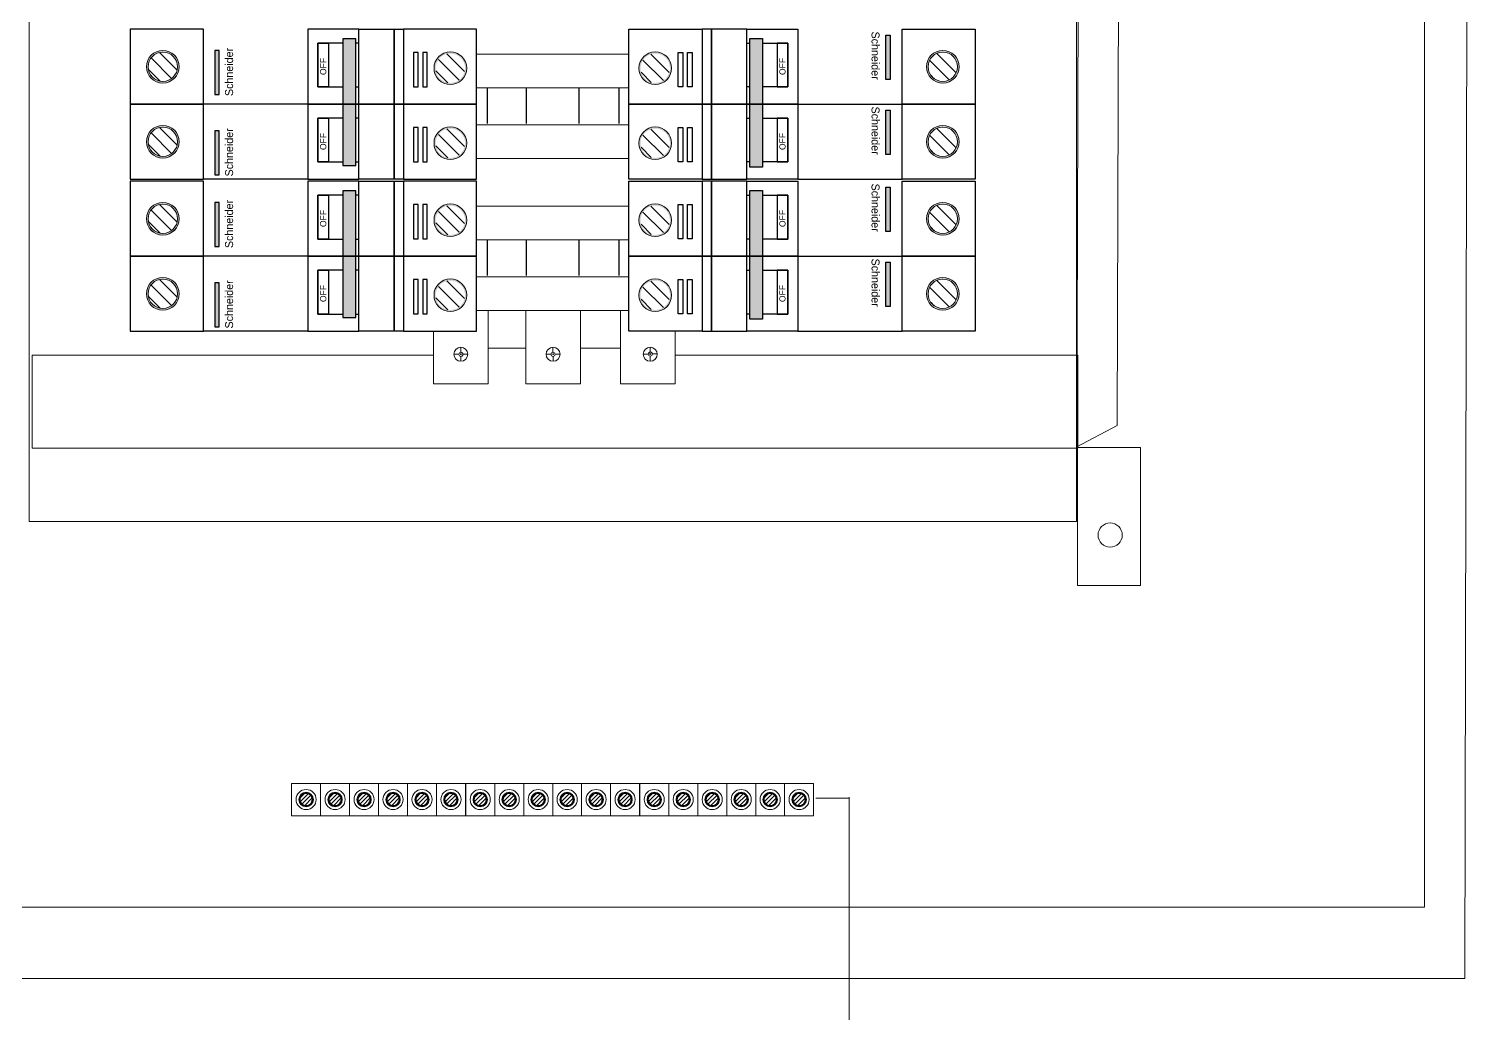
# Model space of a CAD drawing. Header units: inches. Extents: x 18739 to 22272, y 3658 to 7913.
# Drawn here: x 21762.6 to 21796.6, y 5082.21 to 5105.42 of the extents above; entities that cross this region are included whole.
import ezdxf

# ---------------------------------------------------------------- set-up
doc = ezdxf.new("R2010")
doc.units = ezdxf.units.IN
doc.header["$MEASUREMENT"] = 0
doc.layers.add('20-80AT', color=85, linetype='Continuous')
doc.layers.add('ENCLOSRURE', color=7, linetype='Continuous', lineweight=20)
doc.layers.add('LUGS', color=251, linetype='Continuous', lineweight=5)
doc.styles.get("Standard").update_dxf_attribs({"font": 'arial.ttf'})

msp = doc.modelspace()

# ---------------------------------------------------------------- hatches: boundary and pattern name
h = msp.add_hatch(color=3)
h.dxf.hatch_style = 1
h.paths.add_polyline_path([(21770.30589, 5105.18158), (21770.0043, 5105.18158), (21770.0043, 5102.19185), (21770.30589, 5102.19185)])
h = msp.add_hatch(color=3)
h.dxf.hatch_style = 1
h.paths.add_polyline_path([(21779.59569, 5105.19098), (21779.89728, 5105.19098), (21779.89728, 5102.15491), (21779.59569, 5102.15491)])
h = msp.add_hatch(color=3)
h.dxf.hatch_style = 1
h.paths.add_polyline_path([(21782.90729, 5105.26493), (21782.80587, 5105.26493), (21782.80587, 5104.22584), (21782.90729, 5104.22584)])
h = msp.add_hatch(color=3)
h.dxf.hatch_style = 1
h.paths.add_polyline_path([(21766.98087, 5103.86922), (21767.08228, 5103.86922), (21767.08228, 5104.90832), (21766.98087, 5104.90832)])
h = msp.add_hatch(color=3)
h.dxf.hatch_style = 1
h.paths.add_polyline_path([(21782.9073, 5103.49652), (21782.80588, 5103.49652), (21782.80588, 5102.45743), (21782.9073, 5102.45743)])
h = msp.add_hatch(color=3)
h.dxf.hatch_style = 1
h.paths.add_polyline_path([(21766.98087, 5101.97446), (21767.08228, 5101.97446), (21767.08228, 5103.01355), (21766.98087, 5103.01355)])
h = msp.add_hatch(color=3)
h.dxf.hatch_style = 1
h.paths.add_polyline_path([(21770.30589, 5101.59742), (21770.0043, 5101.59742), (21770.0043, 5098.60769), (21770.30589, 5098.60769)])
h = msp.add_hatch(color=3)
h.dxf.hatch_style = 1
h.paths.add_polyline_path([(21779.59569, 5101.60682), (21779.89728, 5101.60682), (21779.89728, 5098.57075), (21779.59569, 5098.57075)])
h = msp.add_hatch(color=3)
h.dxf.hatch_style = 1
h.paths.add_polyline_path([(21782.90729, 5101.68077), (21782.80587, 5101.68077), (21782.80587, 5100.64168), (21782.90729, 5100.64168)])
h = msp.add_hatch(color=3)
h.dxf.hatch_style = 1
h.paths.add_polyline_path([(21766.98087, 5100.28506), (21767.08228, 5100.28506), (21767.08228, 5101.32415), (21766.98087, 5101.32415)])
h = msp.add_hatch(color=3)
h.dxf.hatch_style = 1
h.paths.add_polyline_path([(21782.9073, 5099.91236), (21782.80588, 5099.91236), (21782.80588, 5098.87327), (21782.9073, 5098.87327)])
h = msp.add_hatch(color=3)
h.dxf.hatch_style = 1
h.paths.add_polyline_path([(21766.98087, 5098.3903), (21767.08228, 5098.3903), (21767.08228, 5099.42939), (21766.98087, 5099.42939)])
at = {"layer": 'ENCLOSRURE'}
h = msp.add_hatch(color=253, dxfattribs=at)
h.dxf.hatch_style = 1
h.paths.add_polyline_path([(21766.14154, 5104.52272, 1), (21765.37077, 5104.52272, 1)])
h.paths.add_polyline_path([(21766.1027, 5104.52272, 1), (21765.40961, 5104.52272, 1)], flags=16)
h = msp.add_hatch(dxfattribs=at)
h.set_pattern_fill('ANSI31', color=253, scale=1.86272, angle=90)
h.set_pattern_definition([(135, (16643.0708, -7840.09538), (-0.1646427027, -0.1646427027), [])])
h.paths.add_polyline_path([(21766.1027, 5104.52272, 1), (21765.40961, 5104.52272, 1)])
h = msp.add_hatch(color=253, dxfattribs=at)
h.dxf.hatch_style = 1
h.paths.add_polyline_path([(21772.53545, 5104.10238, 1), (21772.53545, 5104.87316, 1)])
h.paths.add_polyline_path([(21772.53545, 5104.83432, -1), (21772.53545, 5104.14123, -1)], flags=16)
h = msp.add_hatch(dxfattribs=at)
h.set_pattern_fill('ANSI31', color=253, scale=1.86272, angle=90)
h.set_pattern_definition([(135, (16649.85008, -7840.13033), (-0.1646427027, -0.1646427027), [])])
h.paths.add_polyline_path([(21772.53545, 5104.83432, 1), (21772.53545, 5104.14123, 1)])
h = msp.add_hatch(color=253, dxfattribs=at)
h.dxf.hatch_style = 1
h.paths.add_polyline_path([(21777.36611, 5104.10239, -1), (21777.36611, 5104.87317, -1)])
h.paths.add_polyline_path([(21777.36611, 5104.83433, 1), (21777.36611, 5104.14124, 1)], flags=16)
h = msp.add_hatch(dxfattribs=at)
h.set_pattern_fill('ANSI31', color=253, scale=1.86272, angle=90)
h.set_pattern_definition([(135, (16649.7147, -7840.13033), (-0.1646427027, -0.1646427027), [])])
h.paths.add_polyline_path([(21777.36611, 5104.83433, -1), (21777.36611, 5104.14124, -1)])
h = msp.add_hatch(color=253, dxfattribs=at)
h.dxf.hatch_style = 1
h.paths.add_polyline_path([(21784.5308, 5104.52273, 1), (21783.76002, 5104.52273, 1)])
h.paths.add_polyline_path([(21784.49195, 5104.52273, 1), (21783.79886, 5104.52273, 1)], flags=16)
h = msp.add_hatch(dxfattribs=at)
h.set_pattern_fill('ANSI31', color=253, scale=1.86272, angle=90)
h.set_pattern_definition([(135, (16642.9354, -7840.09538), (-0.1646427027, -0.1646427027), [])])
h.paths.add_polyline_path([(21784.49195, 5104.52273, 1), (21783.79886, 5104.52273, 1)])
h = msp.add_hatch(color=253, dxfattribs=at)
h.dxf.hatch_style = 1
h.paths.add_polyline_path([(21766.14154, 5102.75432, 1), (21765.37076, 5102.75432, 1)])
h.paths.add_polyline_path([(21766.10269, 5102.75432, 1), (21765.4096, 5102.75432, 1)], flags=16)
h = msp.add_hatch(dxfattribs=at)
h.set_pattern_fill('ANSI31', color=253, scale=1.86272, angle=90)
h.set_pattern_definition([(135, (16643.07078, -7841.8638), (-0.1646427027, -0.1646427027), [])])
h.paths.add_polyline_path([(21766.10269, 5102.75432, 1), (21765.4096, 5102.75432, 1)])
h = msp.add_hatch(color=253, dxfattribs=at)
h.dxf.hatch_style = 1
h.paths.add_polyline_path([(21772.53544, 5102.33398, 1), (21772.53544, 5103.10476, 1)])
h.paths.add_polyline_path([(21772.53544, 5103.06591, -1), (21772.53544, 5102.37282, -1)], flags=16)
h = msp.add_hatch(dxfattribs=at)
h.set_pattern_fill('ANSI31', color=253, scale=1.86272, angle=90)
h.set_pattern_definition([(135, (16649.85008, -7841.89874), (-0.1646427027, -0.1646427027), [])])
h.paths.add_polyline_path([(21772.53544, 5103.06591, 1), (21772.53544, 5102.37282, 1)])
h = msp.add_hatch(color=253, dxfattribs=at)
h.dxf.hatch_style = 1
h.paths.add_polyline_path([(21777.36613, 5102.33398, -1), (21777.36613, 5103.10476, -1)])
h.paths.add_polyline_path([(21777.36613, 5103.06591, 1), (21777.36613, 5102.37282, 1)], flags=16)
h = msp.add_hatch(dxfattribs=at)
h.set_pattern_fill('ANSI31', color=253, scale=1.86272, angle=90)
h.set_pattern_definition([(135, (16649.7147, -7841.89874), (-0.1646427027, -0.1646427027), [])])
h.paths.add_polyline_path([(21777.36613, 5103.06591, -1), (21777.36613, 5102.37282, -1)])
h = msp.add_hatch(color=253, dxfattribs=at)
h.dxf.hatch_style = 1
h.paths.add_polyline_path([(21784.53081, 5102.75432, 1), (21783.76003, 5102.75432, 1)])
h.paths.add_polyline_path([(21784.49196, 5102.75432, 1), (21783.79887, 5102.75432, 1)], flags=16)
h = msp.add_hatch(dxfattribs=at)
h.set_pattern_fill('ANSI31', color=253, scale=1.86272, angle=90)
h.set_pattern_definition([(135, (16642.93541, -7841.8638), (-0.1646427027, -0.1646427027), [])])
h.paths.add_polyline_path([(21784.49196, 5102.75432, 1), (21783.79887, 5102.75432, 1)])
h = msp.add_hatch(color=253, dxfattribs=at)
h.dxf.hatch_style = 1
h.paths.add_polyline_path([(21766.14154, 5100.93856, 1), (21765.37077, 5100.93856, 1)])
h.paths.add_polyline_path([(21766.1027, 5100.93856, 1), (21765.40961, 5100.93856, 1)], flags=16)
h = msp.add_hatch(dxfattribs=at)
h.set_pattern_fill('ANSI31', color=253, scale=1.86272, angle=90)
h.set_pattern_definition([(135, (16643.0708, -7843.67955), (-0.1646427027, -0.1646427027), [])])
h.paths.add_polyline_path([(21766.1027, 5100.93856, 1), (21765.40961, 5100.93856, 1)])
h = msp.add_hatch(color=253, dxfattribs=at)
h.dxf.hatch_style = 1
h.paths.add_polyline_path([(21772.53545, 5100.51822, 1), (21772.53545, 5101.289, 1)])
h.paths.add_polyline_path([(21772.53545, 5101.25016, -1), (21772.53545, 5100.55707, -1)], flags=16)
h = msp.add_hatch(dxfattribs=at)
h.set_pattern_fill('ANSI31', color=253, scale=1.86272, angle=90)
h.set_pattern_definition([(135, (16649.85008, -7843.7145), (-0.1646427027, -0.1646427027), [])])
h.paths.add_polyline_path([(21772.53545, 5101.25016, 1), (21772.53545, 5100.55707, 1)])
h = msp.add_hatch(color=253, dxfattribs=at)
h.dxf.hatch_style = 1
h.paths.add_polyline_path([(21777.36611, 5100.51823, -1), (21777.36611, 5101.28901, -1)])
h.paths.add_polyline_path([(21777.36611, 5101.25016, 1), (21777.36611, 5100.55707, 1)], flags=16)
h = msp.add_hatch(dxfattribs=at)
h.set_pattern_fill('ANSI31', color=253, scale=1.86272, angle=90)
h.set_pattern_definition([(135, (16649.7147, -7843.7145), (-0.1646427027, -0.1646427027), [])])
h.paths.add_polyline_path([(21777.36611, 5101.25016, -1), (21777.36611, 5100.55707, -1)])
h = msp.add_hatch(color=253, dxfattribs=at)
h.dxf.hatch_style = 1
h.paths.add_polyline_path([(21784.5308, 5100.93857, 1), (21783.76002, 5100.93857, 1)])
h.paths.add_polyline_path([(21784.49195, 5100.93857, 1), (21783.79886, 5100.93857, 1)], flags=16)
h = msp.add_hatch(dxfattribs=at)
h.set_pattern_fill('ANSI31', color=253, scale=1.86272, angle=90)
h.set_pattern_definition([(135, (16642.9354, -7843.67954), (-0.1646427027, -0.1646427027), [])])
h.paths.add_polyline_path([(21784.49195, 5100.93857, 1), (21783.79886, 5100.93857, 1)])
h = msp.add_hatch(color=253, dxfattribs=at)
h.dxf.hatch_style = 1
h.paths.add_polyline_path([(21766.14154, 5099.17016, 1), (21765.37076, 5099.17016, 1)])
h.paths.add_polyline_path([(21766.10269, 5099.17016, 1), (21765.4096, 5099.17016, 1)], flags=16)
h = msp.add_hatch(dxfattribs=at)
h.set_pattern_fill('ANSI31', color=253, scale=1.86272, angle=90)
h.set_pattern_definition([(135, (16643.07078, -7845.44795), (-0.1646427027, -0.1646427027), [])])
h.paths.add_polyline_path([(21766.10269, 5099.17016, 1), (21765.4096, 5099.17016, 1)])
h = msp.add_hatch(color=253, dxfattribs=at)
h.dxf.hatch_style = 1
h.paths.add_polyline_path([(21772.53544, 5098.74982, 1), (21772.53544, 5099.5206, 1)])
h.paths.add_polyline_path([(21772.53544, 5099.48175, -1), (21772.53544, 5098.78866, -1)], flags=16)
h = msp.add_hatch(dxfattribs=at)
h.set_pattern_fill('ANSI31', color=253, scale=1.86272, angle=90)
h.set_pattern_definition([(135, (16649.85008, -7845.4829), (-0.1646427027, -0.1646427027), [])])
h.paths.add_polyline_path([(21772.53544, 5099.48175, 1), (21772.53544, 5098.78866, 1)])
h = msp.add_hatch(color=253, dxfattribs=at)
h.dxf.hatch_style = 1
h.paths.add_polyline_path([(21777.36613, 5098.74982, -1), (21777.36613, 5099.5206, -1)])
h.paths.add_polyline_path([(21777.36613, 5099.48175, 1), (21777.36613, 5098.78866, 1)], flags=16)
h = msp.add_hatch(dxfattribs=at)
h.set_pattern_fill('ANSI31', color=253, scale=1.86272, angle=90)
h.set_pattern_definition([(135, (16649.7147, -7845.4829), (-0.1646427027, -0.1646427027), [])])
h.paths.add_polyline_path([(21777.36613, 5099.48175, -1), (21777.36613, 5098.78866, -1)])
h = msp.add_hatch(color=253, dxfattribs=at)
h.dxf.hatch_style = 1
h.paths.add_polyline_path([(21784.53081, 5099.17016, 1), (21783.76003, 5099.17016, 1)])
h.paths.add_polyline_path([(21784.49196, 5099.17016, 1), (21783.79887, 5099.17016, 1)], flags=16)
h = msp.add_hatch(dxfattribs=at)
h.set_pattern_fill('ANSI31', color=253, scale=1.86272, angle=90)
h.set_pattern_definition([(135, (16642.93541, -7845.44795), (-0.1646427027, -0.1646427027), [])])
h.paths.add_polyline_path([(21784.49196, 5099.17016, 1), (21783.79887, 5099.17016, 1)])
h = msp.add_hatch(color=4, dxfattribs=at)
h.dxf.hatch_style = 1
h.paths.add_polyline_path([(21768.96442, 5087.24747, 1), (21769.30529, 5087.24747, 1)])
h.paths.add_polyline_path([(21768.99345, 5087.24747, 1), (21769.27626, 5087.24747, 1)], flags=16)
h = msp.add_hatch(dxfattribs=at)
h.set_pattern_fill('ANSI31', color=4, scale=0.54387, angle=-180)
h.set_pattern_definition([(225, (22516.85969, 4494.62444), (0.0480717483, -0.0480717483), [])])
h.paths.add_polyline_path([(21768.99345, 5087.24747, 1), (21769.27626, 5087.24747, 1)])
h = msp.add_hatch(color=4, dxfattribs=at)
h.dxf.hatch_style = 1
h.paths.add_polyline_path([(21769.6475, 5087.24747, 1), (21769.98837, 5087.24747, 1)])
h.paths.add_polyline_path([(21769.67653, 5087.24747, 1), (21769.95934, 5087.24747, 1)], flags=16)
h = msp.add_hatch(dxfattribs=at)
h.set_pattern_fill('ANSI31', color=4, scale=0.54387, angle=-180)
h.set_pattern_definition([(225, (22517.54277, 4494.62444), (0.0480717483, -0.0480717483), [])])
h.paths.add_polyline_path([(21769.67653, 5087.24747, 1), (21769.95934, 5087.24747, 1)])
h = msp.add_hatch(color=4, dxfattribs=at)
h.dxf.hatch_style = 1
h.paths.add_polyline_path([(21770.33058, 5087.24747, 1), (21770.67144, 5087.24747, 1)])
h.paths.add_polyline_path([(21770.3596, 5087.24747, 1), (21770.64241, 5087.24747, 1)], flags=16)
h = msp.add_hatch(dxfattribs=at)
h.set_pattern_fill('ANSI31', color=4, scale=0.54387, angle=-180)
h.set_pattern_definition([(225, (22518.225846, 4494.62444), (0.0480717483, -0.0480717483), [])])
h.paths.add_polyline_path([(21770.3596, 5087.24747, 1), (21770.64241, 5087.24747, 1)])
h = msp.add_hatch(color=4, dxfattribs=at)
h.dxf.hatch_style = 1
h.paths.add_polyline_path([(21771.01365, 5087.24747, 1), (21771.35452, 5087.24747, 1)])
h.paths.add_polyline_path([(21771.04268, 5087.24747, 1), (21771.32549, 5087.24747, 1)], flags=16)
h = msp.add_hatch(dxfattribs=at)
h.set_pattern_fill('ANSI31', color=4, scale=0.54387, angle=-180)
h.set_pattern_definition([(225, (22518.908924, 4494.62444), (0.0480717483, -0.0480717483), [])])
h.paths.add_polyline_path([(21771.04268, 5087.24747, 1), (21771.32549, 5087.24747, 1)])
h = msp.add_hatch(color=4, dxfattribs=at)
h.dxf.hatch_style = 1
h.paths.add_polyline_path([(21771.69673, 5087.24747, 1), (21772.0376, 5087.24747, 1)])
h.paths.add_polyline_path([(21771.72576, 5087.24747, 1), (21772.00857, 5087.24747, 1)], flags=16)
h = msp.add_hatch(dxfattribs=at)
h.set_pattern_fill('ANSI31', color=4, scale=0.54387, angle=-180)
h.set_pattern_definition([(225, (22519.592, 4494.62444), (0.0480717483, -0.0480717483), [])])
h.paths.add_polyline_path([(21771.72576, 5087.24747, 1), (21772.00857, 5087.24747, 1)])
h = msp.add_hatch(color=4, dxfattribs=at)
h.dxf.hatch_style = 1
h.paths.add_polyline_path([(21772.37981, 5087.24747, 1), (21772.72068, 5087.24747, 1)])
h.paths.add_polyline_path([(21772.40884, 5087.24747, 1), (21772.69165, 5087.24747, 1)], flags=16)
h = msp.add_hatch(dxfattribs=at)
h.set_pattern_fill('ANSI31', color=4, scale=0.54387, angle=-180)
h.set_pattern_definition([(225, (22520.27508, 4494.62444), (0.0480717483, -0.0480717483), [])])
h.paths.add_polyline_path([(21772.40884, 5087.24747, 1), (21772.69165, 5087.24747, 1)])
h = msp.add_hatch(color=4, dxfattribs=at)
h.dxf.hatch_style = 1
h.paths.add_polyline_path([(21773.0697, 5087.24747, 1), (21773.41057, 5087.24747, 1)])
h.paths.add_polyline_path([(21773.09873, 5087.24747, 1), (21773.38154, 5087.24747, 1)], flags=16)
h = msp.add_hatch(dxfattribs=at)
h.set_pattern_fill('ANSI31', color=4, scale=0.54387, angle=-180)
h.set_pattern_definition([(225, (22520.96497, 4494.62444), (0.0480717483, -0.0480717483), [])])
h.paths.add_polyline_path([(21773.09873, 5087.24747, 1), (21773.38154, 5087.24747, 1)])
h = msp.add_hatch(color=4, dxfattribs=at)
h.dxf.hatch_style = 1
h.paths.add_polyline_path([(21773.75278, 5087.24747, 1), (21774.09364, 5087.24747, 1)])
h.paths.add_polyline_path([(21773.7818, 5087.24747, 1), (21774.06461, 5087.24747, 1)], flags=16)
h = msp.add_hatch(dxfattribs=at)
h.set_pattern_fill('ANSI31', color=4, scale=0.54387, angle=-180)
h.set_pattern_definition([(225, (22521.648046, 4494.62444), (0.0480717483, -0.0480717483), [])])
h.paths.add_polyline_path([(21773.7818, 5087.24747, 1), (21774.06461, 5087.24747, 1)])
h = msp.add_hatch(color=4, dxfattribs=at)
h.dxf.hatch_style = 1
h.paths.add_polyline_path([(21774.43585, 5087.24747, 1), (21774.77672, 5087.24747, 1)])
h.paths.add_polyline_path([(21774.46488, 5087.24747, 1), (21774.74769, 5087.24747, 1)], flags=16)
h = msp.add_hatch(dxfattribs=at)
h.set_pattern_fill('ANSI31', color=4, scale=0.54387, angle=-180)
h.set_pattern_definition([(225, (22522.331123, 4494.62444), (0.0480717483, -0.0480717483), [])])
h.paths.add_polyline_path([(21774.46488, 5087.24747, 1), (21774.74769, 5087.24747, 1)])
h = msp.add_hatch(color=4, dxfattribs=at)
h.dxf.hatch_style = 1
h.paths.add_polyline_path([(21775.11893, 5087.24747, 1), (21775.4598, 5087.24747, 1)])
h.paths.add_polyline_path([(21775.14796, 5087.24747, 1), (21775.43077, 5087.24747, 1)], flags=16)
h = msp.add_hatch(dxfattribs=at)
h.set_pattern_fill('ANSI31', color=4, scale=0.54387, angle=-180)
h.set_pattern_definition([(225, (22523.0142, 4494.62444), (0.0480717483, -0.0480717483), [])])
h.paths.add_polyline_path([(21775.14796, 5087.24747, 1), (21775.43077, 5087.24747, 1)])
h = msp.add_hatch(color=4, dxfattribs=at)
h.dxf.hatch_style = 1
h.paths.add_polyline_path([(21775.80201, 5087.24747, 1), (21776.14288, 5087.24747, 1)])
h.paths.add_polyline_path([(21775.83104, 5087.24747, 1), (21776.11385, 5087.24747, 1)], flags=16)
h = msp.add_hatch(dxfattribs=at)
h.set_pattern_fill('ANSI31', color=4, scale=0.54387, angle=-180)
h.set_pattern_definition([(225, (22523.69728, 4494.62444), (0.0480717483, -0.0480717483), [])])
h.paths.add_polyline_path([(21775.83104, 5087.24747, 1), (21776.11385, 5087.24747, 1)])
h = msp.add_hatch(color=4, dxfattribs=at)
h.dxf.hatch_style = 1
h.paths.add_polyline_path([(21776.48509, 5087.24747, 1), (21776.82595, 5087.24747, 1)])
h.paths.add_polyline_path([(21776.51411, 5087.24747, 1), (21776.79692, 5087.24747, 1)], flags=16)
h = msp.add_hatch(dxfattribs=at)
h.set_pattern_fill('ANSI31', color=4, scale=0.54387, angle=-180)
h.set_pattern_definition([(225, (22524.380356, 4494.62444), (0.0480717483, -0.0480717483), [])])
h.paths.add_polyline_path([(21776.51411, 5087.24747, 1), (21776.79692, 5087.24747, 1)])
h = msp.add_hatch(color=4, dxfattribs=at)
h.dxf.hatch_style = 1
h.paths.add_polyline_path([(21777.173, 5087.24747, 1), (21777.51387, 5087.24747, 1)])
h.paths.add_polyline_path([(21777.20203, 5087.24747, 1), (21777.48484, 5087.24747, 1)], flags=16)
h = msp.add_hatch(dxfattribs=at)
h.set_pattern_fill('ANSI31', color=4, scale=0.54387, angle=-180)
h.set_pattern_definition([(225, (22525.06827, 4494.62444), (0.0480717483, -0.0480717483), [])])
h.paths.add_polyline_path([(21777.20203, 5087.24747, 1), (21777.48484, 5087.24747, 1)])
h = msp.add_hatch(color=4, dxfattribs=at)
h.dxf.hatch_style = 1
h.paths.add_polyline_path([(21777.85608, 5087.24747, 1), (21778.19695, 5087.24747, 1)])
h.paths.add_polyline_path([(21777.88511, 5087.24747, 1), (21778.16792, 5087.24747, 1)], flags=16)
h = msp.add_hatch(dxfattribs=at)
h.set_pattern_fill('ANSI31', color=4, scale=0.54387, angle=-180)
h.set_pattern_definition([(225, (22525.75135, 4494.62444), (0.0480717483, -0.0480717483), [])])
h.paths.add_polyline_path([(21777.88511, 5087.24747, 1), (21778.16792, 5087.24747, 1)])
h = msp.add_hatch(color=4, dxfattribs=at)
h.dxf.hatch_style = 1
h.paths.add_polyline_path([(21778.53916, 5087.24747, 1), (21778.88002, 5087.24747, 1)])
h.paths.add_polyline_path([(21778.56819, 5087.24747, 1), (21778.851, 5087.24747, 1)], flags=16)
h = msp.add_hatch(dxfattribs=at)
h.set_pattern_fill('ANSI31', color=4, scale=0.54387, angle=-180)
h.set_pattern_definition([(225, (22526.43443, 4494.62444), (0.0480717483, -0.0480717483), [])])
h.paths.add_polyline_path([(21778.56819, 5087.24747, 1), (21778.851, 5087.24747, 1)])
h = msp.add_hatch(color=4, dxfattribs=at)
h.dxf.hatch_style = 1
h.paths.add_polyline_path([(21779.22224, 5087.24747, 1), (21779.5631, 5087.24747, 1)])
h.paths.add_polyline_path([(21779.25126, 5087.24747, 1), (21779.53407, 5087.24747, 1)], flags=16)
h = msp.add_hatch(dxfattribs=at)
h.set_pattern_fill('ANSI31', color=4, scale=0.54387, angle=-180)
h.set_pattern_definition([(225, (22527.117505, 4494.62444), (0.0480717483, -0.0480717483), [])])
h.paths.add_polyline_path([(21779.25126, 5087.24747, 1), (21779.53407, 5087.24747, 1)])
h = msp.add_hatch(color=4, dxfattribs=at)
h.dxf.hatch_style = 1
h.paths.add_polyline_path([(21779.90531, 5087.24747, 1), (21780.24618, 5087.24747, 1)])
h.paths.add_polyline_path([(21779.93434, 5087.24747, 1), (21780.21715, 5087.24747, 1)], flags=16)
h = msp.add_hatch(dxfattribs=at)
h.set_pattern_fill('ANSI31', color=4, scale=0.54387, angle=-180)
h.set_pattern_definition([(225, (22527.80058, 4494.62444), (0.0480717483, -0.0480717483), [])])
h.paths.add_polyline_path([(21779.93434, 5087.24747, 1), (21780.21715, 5087.24747, 1)])
h = msp.add_hatch(color=4, dxfattribs=at)
h.dxf.hatch_style = 1
h.paths.add_polyline_path([(21780.58839, 5087.24747, 1), (21780.92926, 5087.24747, 1)])
h.paths.add_polyline_path([(21780.61742, 5087.24747, 1), (21780.90023, 5087.24747, 1)], flags=16)
h = msp.add_hatch(dxfattribs=at)
h.set_pattern_fill('ANSI31', color=4, scale=0.54387, angle=-180)
h.set_pattern_definition([(225, (22528.48366, 4494.62444), (0.0480717483, -0.0480717483), [])])
h.paths.add_polyline_path([(21780.61742, 5087.24747, 1), (21780.90023, 5087.24747, 1)])

# ---------------------------------------------------------------- linework, layer by layer
at = {"color": 0}
for p, q in [((21773.40301, 5104.02044), (21773.40301, 5103.18675)), ((21774.32226, 5104.02044), (21774.32226, 5103.18675)), ((21775.56208, 5104.02044), (21775.56208, 5103.18675)), ((21776.50611, 5104.02044), (21776.50611, 5103.18675)), ((21769.17593, 5101.8703), (21766.71394, 5101.87025)), ((21780.72569, 5101.87025), (21783.18767, 5101.87025)), ((21773.40301, 5100.43627), (21773.40301, 5099.60259)), ((21774.32226, 5100.43627), (21774.32226, 5099.60259)), ((21775.56208, 5100.43627), (21775.56208, 5099.60259)), ((21776.50611, 5100.43627), (21776.50611, 5099.60259)), ((21769.17593, 5098.28614), (21766.71394, 5098.28608)), ((21780.72569, 5098.28609), (21783.18767, 5098.28609))]:
    msp.add_line(p, q, dxfattribs=at)
at = {"color": 3}
for points in [[(21770.30589, 5102.19185), (21770.30589, 5105.18158), (21770.0043, 5105.18158), (21770.0043, 5102.19185)], [(21779.59569, 5102.15491), (21779.59569, 5105.19098), (21779.89728, 5105.19098), (21779.89728, 5102.15491)], [(21782.90729, 5105.26493), (21782.90729, 5104.22584), (21782.80587, 5104.22584), (21782.80587, 5105.26493)], [(21766.98087, 5104.90832), (21766.98087, 5103.86922), (21767.08228, 5103.86922), (21767.08228, 5104.90832)], [(21782.9073, 5103.49652), (21782.9073, 5102.45743), (21782.80588, 5102.45743), (21782.80588, 5103.49652)], [(21766.98087, 5103.01355), (21766.98087, 5101.97446), (21767.08228, 5101.97446), (21767.08228, 5103.01355)], [(21770.30589, 5098.60769), (21770.30589, 5101.59742), (21770.0043, 5101.59742), (21770.0043, 5098.60769)], [(21779.59569, 5098.57075), (21779.59569, 5101.60682), (21779.89728, 5101.60682), (21779.89728, 5098.57075)], [(21782.90729, 5101.68077), (21782.90729, 5100.64168), (21782.80587, 5100.64168), (21782.80587, 5101.68077)], [(21766.98087, 5101.32415), (21766.98087, 5100.28506), (21767.08228, 5100.28506), (21767.08228, 5101.32415)], [(21782.9073, 5099.91236), (21782.9073, 5098.87327), (21782.80588, 5098.87327), (21782.80588, 5099.91236)], [(21766.98087, 5099.42939), (21766.98087, 5098.3903), (21767.08228, 5098.3903), (21767.08228, 5099.42939)]]:
    msp.add_lwpolyline(points, close=True, dxfattribs=at)
at = {"layer": '20-80AT', "color": 0}
for p, q in [((21769.1759, 5103.63871), (21766.71391, 5103.63865)), ((21780.72567, 5103.63871), (21783.18766, 5103.63865)), ((21769.1759, 5101.87034), (21766.71391, 5101.87028)), ((21780.72567, 5101.87034), (21783.18766, 5101.87028)), ((21769.1759, 5100.05455), (21766.71391, 5100.05449)), ((21780.72567, 5100.05455), (21783.18766, 5100.05449)), ((21769.1759, 5098.28618), (21766.71391, 5098.28612)), ((21780.72567, 5098.28618), (21783.18766, 5098.28612))]:
    msp.add_line(p, q, dxfattribs=at)
for points in [[(21764.98892, 5105.40706), (21764.98892, 5103.63865), (21766.71391, 5103.63865), (21766.71392, 5105.40706)], [(21770.37962, 5103.63871), (21770.37963, 5105.40711), (21769.17591, 5105.40711), (21769.1759, 5103.63871)], [(21770.37972, 5105.40713), (21771.21187, 5105.40713), (21771.21187, 5103.63872), (21770.37972, 5103.63872)], [(21771.21187, 5105.40713), (21771.42966, 5105.40713), (21771.42966, 5103.63873), (21771.21187, 5103.63873)], [(21771.42967, 5105.40714), (21771.42966, 5103.63873), (21773.15465, 5103.63873), (21773.15466, 5105.40714)], [(21778.4719, 5105.40714), (21778.4719, 5103.63874), (21776.74691, 5103.63874), (21776.7469, 5105.40714)], [(21778.68969, 5105.40713), (21778.4719, 5105.40713), (21778.4719, 5103.63874), (21778.68969, 5103.63874)], [(21779.52185, 5105.40713), (21778.68969, 5105.40713), (21778.68969, 5103.63872), (21779.52185, 5103.63872)], [(21779.52194, 5103.63871), (21779.52193, 5105.40712), (21780.72566, 5105.40712), (21780.72566, 5103.63871)], [(21784.91264, 5105.40706), (21784.91264, 5103.63866), (21783.18765, 5103.63866), (21783.18764, 5105.40706)], [(21769.41169, 5104.04565), (21769.41169, 5105.08018), (21769.65987, 5105.08018), (21769.65987, 5104.04565)], [(21771.77394, 5104.05158), (21771.77394, 5104.85613), (21771.66646, 5104.85613), (21771.66646, 5104.05158)], [(21771.99135, 5104.05158), (21771.99135, 5104.85613), (21771.88386, 5104.85613), (21771.88386, 5104.05158)], [(21777.91021, 5104.05159), (21777.91021, 5104.85614), (21778.0177, 5104.85614), (21778.0177, 5104.05159)], [(21778.12762, 5104.05159), (21778.12762, 5104.85614), (21778.23511, 5104.85614), (21778.23511, 5104.05159)], [(21780.48987, 5104.04566), (21780.48987, 5105.08018), (21780.24169, 5105.08018), (21780.24169, 5104.04566)], [(21764.98892, 5103.63865), (21764.98891, 5101.87025), (21766.71391, 5101.87025), (21766.71391, 5103.63865)], [(21770.37962, 5101.8703), (21770.37962, 5103.63871), (21769.1759, 5103.63871), (21769.17589, 5101.8703)], [(21770.37971, 5103.63872), (21771.21187, 5103.63872), (21771.21187, 5101.87031), (21770.37971, 5101.87031)], [(21771.21187, 5103.63872), (21771.42965, 5103.63872), (21771.42965, 5101.87033), (21771.21187, 5101.87033)], [(21771.42966, 5103.63873), (21771.42965, 5101.87033), (21773.15465, 5101.87033), (21773.15465, 5103.63873)], [(21778.47191, 5103.63873), (21778.47191, 5101.87033), (21776.74692, 5101.87033), (21776.74691, 5103.63873)], [(21778.6897, 5103.63872), (21778.47191, 5103.63872), (21778.47191, 5101.87033), (21778.6897, 5101.87033)], [(21779.52186, 5103.63872), (21778.6897, 5103.63872), (21778.6897, 5101.87031), (21779.52186, 5101.87031)], [(21779.52195, 5101.8703), (21779.52195, 5103.63871), (21780.72567, 5103.63871), (21780.72567, 5101.8703)], [(21784.91265, 5103.63865), (21784.91266, 5101.87025), (21783.18766, 5101.87025), (21783.18766, 5103.63865)], [(21769.41168, 5102.27725), (21769.41168, 5103.31177), (21769.65986, 5103.31177), (21769.65986, 5102.27725)], [(21771.77394, 5102.28317), (21771.77394, 5103.08773), (21771.66645, 5103.08773), (21771.66645, 5102.28317)], [(21771.99134, 5102.28317), (21771.99134, 5103.08773), (21771.88386, 5103.08773), (21771.88386, 5102.28317)], [(21777.91023, 5102.28317), (21777.91023, 5103.08773), (21778.01771, 5103.08773), (21778.01771, 5102.28317)], [(21778.12763, 5102.28317), (21778.12763, 5103.08773), (21778.23512, 5103.08773), (21778.23512, 5102.28317)], [(21780.48988, 5102.27725), (21780.48988, 5103.31177), (21780.24171, 5103.31177), (21780.24171, 5102.27725)], [(21764.98892, 5101.82289), (21764.98892, 5100.05449), (21766.71391, 5100.05449), (21766.71392, 5101.82289)], [(21770.37962, 5100.05455), (21770.37963, 5101.82295), (21769.17591, 5101.82295), (21769.1759, 5100.05455)], [(21770.37972, 5101.82296), (21771.21187, 5101.82296), (21771.21187, 5100.05455), (21770.37972, 5100.05455)], [(21771.21187, 5101.82296), (21771.42966, 5101.82296), (21771.42966, 5100.05457), (21771.21187, 5100.05457)], [(21771.42967, 5101.82297), (21771.42966, 5100.05457), (21773.15465, 5100.05457), (21773.15466, 5101.82297)], [(21778.4719, 5101.82298), (21778.4719, 5100.05458), (21776.74691, 5100.05458), (21776.7469, 5101.82298)], [(21778.68969, 5101.82297), (21778.4719, 5101.82297), (21778.4719, 5100.05458), (21778.68969, 5100.05458)], [(21779.52185, 5101.82297), (21778.68969, 5101.82297), (21778.68969, 5100.05456), (21779.52185, 5100.05456)], [(21779.52194, 5100.05455), (21779.52193, 5101.82296), (21780.72566, 5101.82296), (21780.72566, 5100.05455)], [(21784.91264, 5101.8229), (21784.91264, 5100.0545), (21783.18765, 5100.0545), (21783.18764, 5101.8229)], [(21769.41169, 5100.46149), (21769.41169, 5101.49602), (21769.65987, 5101.49602), (21769.65987, 5100.46149)], [(21780.48987, 5100.4615), (21780.48987, 5101.49602), (21780.24169, 5101.49602), (21780.24169, 5100.4615)], [(21771.77394, 5100.46742), (21771.77394, 5101.27197), (21771.66646, 5101.27197), (21771.66646, 5100.46742)], [(21771.99135, 5100.46742), (21771.99135, 5101.27197), (21771.88386, 5101.27197), (21771.88386, 5100.46742)], [(21777.91021, 5100.46742), (21777.91021, 5101.27198), (21778.0177, 5101.27198), (21778.0177, 5100.46742)], [(21778.12762, 5100.46742), (21778.12762, 5101.27198), (21778.23511, 5101.27198), (21778.23511, 5100.46742)], [(21764.98892, 5100.05449), (21764.98891, 5098.28608), (21766.71391, 5098.28608), (21766.71391, 5100.05449)], [(21770.37962, 5098.28614), (21770.37962, 5100.05455), (21769.1759, 5100.05455), (21769.17589, 5098.28614)], [(21770.37971, 5100.05456), (21771.21187, 5100.05456), (21771.21187, 5098.28615), (21770.37971, 5098.28615)], [(21771.21187, 5100.05456), (21771.42965, 5100.05456), (21771.42965, 5098.28616), (21771.21187, 5098.28616)], [(21771.42966, 5100.05457), (21771.42965, 5098.28616), (21773.15465, 5098.28616), (21773.15465, 5100.05457)], [(21778.47191, 5100.05457), (21778.47191, 5098.28616), (21776.74692, 5098.28616), (21776.74691, 5100.05457)], [(21778.6897, 5100.05456), (21778.47191, 5100.05456), (21778.47191, 5098.28616), (21778.6897, 5098.28616)], [(21779.52186, 5100.05456), (21778.6897, 5100.05456), (21778.6897, 5098.28615), (21779.52186, 5098.28615)], [(21779.52195, 5098.28614), (21779.52195, 5100.05455), (21780.72567, 5100.05455), (21780.72567, 5098.28614)], [(21784.91265, 5100.05449), (21784.91266, 5098.28608), (21783.18766, 5098.28608), (21783.18766, 5100.05449)], [(21769.41168, 5098.69309), (21769.41168, 5099.72761), (21769.65986, 5099.72761), (21769.65986, 5098.69309)], [(21780.48988, 5098.69309), (21780.48988, 5099.72761), (21780.24171, 5099.72761), (21780.24171, 5098.69309)], [(21771.77394, 5098.69901), (21771.77394, 5099.50357), (21771.66645, 5099.50357), (21771.66645, 5098.69901)], [(21771.99134, 5098.69901), (21771.99134, 5099.50357), (21771.88386, 5099.50357), (21771.88386, 5098.69901)], [(21777.91023, 5098.69901), (21777.91023, 5099.50357), (21778.01771, 5099.50357), (21778.01771, 5098.69901)], [(21778.12763, 5098.69901), (21778.12763, 5099.50357), (21778.23512, 5099.50357), (21778.23512, 5098.69901)]]:
    msp.add_lwpolyline(points, close=True, dxfattribs=at)
for points in [[(21769.1759, 5105.40706), (21769.1759, 5103.63869), (21766.71392, 5103.63869), (21766.71392, 5105.40706)], [(21780.72566, 5105.40706), (21780.72566, 5103.63869), (21783.18764, 5103.63869), (21783.18764, 5105.40706)], [(21770.00429, 5105.08018), (21769.41169, 5105.08018), (21769.41169, 5104.04565), (21770.00429, 5104.04565)], [(21770.30588, 5104.04565), (21770.37962, 5104.04565), (21770.37962, 5105.08018), (21770.30588, 5105.08018)], [(21779.59569, 5104.04566), (21779.52194, 5104.04566), (21779.52194, 5105.08018), (21779.59568, 5105.08018)], [(21779.89727, 5105.08018), (21780.48987, 5105.08018), (21780.48987, 5104.04566), (21779.89727, 5104.04566)], [(21769.17589, 5103.63865), (21769.17589, 5101.87028), (21766.71391, 5101.87028), (21766.71391, 5103.63865)], [(21780.72567, 5103.6387), (21779.52186, 5103.63872)], [(21779.52186, 5103.6387), (21779.59569, 5103.6387)], [(21779.89728, 5103.6387), (21780.72567, 5103.63869)], [(21780.72567, 5103.63865), (21780.72567, 5101.87028), (21783.18766, 5101.87028), (21783.18766, 5103.63865)], [(21770.00428, 5103.31177), (21769.41168, 5103.31177), (21769.41168, 5102.27725), (21770.00428, 5102.27725)], [(21770.30587, 5102.27725), (21770.37961, 5102.27725), (21770.37961, 5103.31177), (21770.30587, 5103.31177)], [(21779.5957, 5102.27725), (21779.52195, 5102.27725), (21779.52195, 5103.31177), (21779.5957, 5103.31177)], [(21779.89729, 5103.31177), (21780.48988, 5103.31177), (21780.48988, 5102.27725), (21779.89729, 5102.27725)], [(21769.1759, 5101.82289), (21769.1759, 5100.05452), (21766.71392, 5100.05452), (21766.71392, 5101.82289)], [(21780.72566, 5101.8229), (21780.72566, 5100.05453), (21783.18764, 5100.05453), (21783.18764, 5101.8229)], [(21770.00429, 5101.49602), (21769.41169, 5101.49602), (21769.41169, 5100.46149), (21770.00429, 5100.46149)], [(21770.30588, 5100.46149), (21770.37962, 5100.46149), (21770.37962, 5101.49602), (21770.30588, 5101.49602)], [(21779.59569, 5100.4615), (21779.52194, 5100.4615), (21779.52194, 5101.49602), (21779.59568, 5101.49602)], [(21779.89727, 5101.49602), (21780.48987, 5101.49602), (21780.48987, 5100.4615), (21779.89727, 5100.4615)], [(21769.17589, 5100.05449), (21769.17589, 5098.28612), (21766.71391, 5098.28612), (21766.71391, 5100.05449)], [(21780.72567, 5100.05454), (21779.52186, 5100.05455)], [(21779.52186, 5100.05454), (21779.59569, 5100.05454)], [(21779.89728, 5100.05454), (21780.72567, 5100.05452)], [(21780.72567, 5100.05449), (21780.72567, 5098.28612), (21783.18766, 5098.28612), (21783.18766, 5100.05449)], [(21770.00428, 5099.72761), (21769.41168, 5099.72761), (21769.41168, 5098.69309), (21770.00428, 5098.69309)], [(21770.30587, 5098.69309), (21770.37961, 5098.69309), (21770.37961, 5099.72761), (21770.30587, 5099.72761)], [(21779.5957, 5098.69309), (21779.52195, 5098.69309), (21779.52195, 5099.72761), (21779.5957, 5099.72761)], [(21779.89729, 5099.72761), (21780.48988, 5099.72761), (21780.48988, 5098.69309), (21779.89729, 5098.69309)]]:
    msp.add_lwpolyline(points, dxfattribs=at)
at = {"layer": 'ENCLOSRURE'}
for p, q in [((21772.73563, 5097.74337), (21772.61969, 5097.74337)), ((21772.78112, 5097.90852), (21772.78112, 5097.79082)), ((21772.7849, 5097.69445), (21772.7849, 5097.58012)), ((21772.83208, 5097.74537), (21772.94653, 5097.74537)), ((21774.9091, 5097.74337), (21774.79316, 5097.74337)), ((21774.95459, 5097.90852), (21774.95459, 5097.79082)), ((21774.95837, 5097.69445), (21774.95837, 5097.58012)), ((21775.00555, 5097.74537), (21775.12, 5097.74537)), ((21777.20005, 5097.74337), (21777.08411, 5097.74337)), ((21777.24555, 5097.91399), (21777.24555, 5097.79628)), ((21777.24932, 5097.69991), (21777.24932, 5097.58559)), ((21777.2965, 5097.75084), (21777.41096, 5097.75084))]:
    msp.add_line(p, q, dxfattribs=at)
at = {"layer": 'ENCLOSRURE', "color": 252}
for p, q in [((21781.1537, 5087.28195), (21781.93305, 5087.28195)), ((21781.9393, 5087.30097), (21781.9393, 5079.70747))]:
    msp.add_line(p, q, dxfattribs=at)
at = {"layer": 'ENCLOSRURE'}
for points in [[(21753.17207, 5155.66959), (21796.60247, 5155.66959), (21796.45071, 5083.02825), (21753.02031, 5083.02825)], [(21754.27207, 5154.56959), (21795.50247, 5154.56959), (21795.50247, 5084.71363), (21754.27207, 5084.71363)], [(21787.43249, 5137.57593), (21788.37993, 5136.92034), (21788.25459, 5096.06561), (21787.30715, 5095.56321)], [(21762.60669, 5134.9461), (21787.30031, 5134.9461), (21787.30031, 5093.80034), (21762.60669, 5093.80034)], [(21773.15034, 5104.82033), (21776.74407, 5104.82033), (21776.74407, 5104.02537), (21773.15034, 5104.02537)], [(21773.15034, 5103.15219), (21776.74407, 5103.15219), (21776.74407, 5102.35722), (21773.15034, 5102.35722)], [(21773.15034, 5101.23617), (21776.74407, 5101.23617), (21776.74407, 5100.4412), (21773.15034, 5100.4412)], [(21773.15034, 5099.56802), (21776.74407, 5099.56802), (21776.74407, 5098.77306), (21773.15034, 5098.77306)], [(21787.32336, 5095.54616), (21788.80637, 5095.54616), (21788.80637, 5092.2897), (21787.32336, 5092.2897)]]:
    msp.add_lwpolyline(points, close=True, dxfattribs=at)
for points in [[(21773.42643, 5098.78028), (21773.42643, 5097.04568), (21772.13821, 5097.04568), (21772.13821, 5098.27647)], [(21774.31224, 5098.78502), (21774.31224, 5097.04365), (21775.60047, 5097.04365), (21775.60047, 5098.7831)], [(21776.55011, 5098.78002), (21776.55011, 5097.04671), (21777.83833, 5097.04671), (21777.83833, 5098.27714)], [(21777.83833, 5097.72605), (21787.32871, 5097.72605), (21787.32871, 5095.52961), (21762.67417, 5095.52961), (21762.67417, 5097.72605), (21772.13821, 5097.72605)], [(21773.42643, 5097.88761), (21774.31224, 5097.88761)], [(21775.60047, 5097.88761), (21776.55011, 5097.88761)]]:
    msp.add_lwpolyline(points, dxfattribs=at)
at = {"layer": 'ENCLOSRURE', "color": 4}
for points in [[(21769.47639, 5086.86177), (21768.79332, 5086.86177), (21768.79332, 5087.62511), (21769.47639, 5087.62511)], [(21770.15947, 5086.86177), (21769.47639, 5086.86177), (21769.47639, 5087.62511), (21770.15947, 5087.62511)], [(21770.84255, 5086.86177), (21770.15947, 5086.86177), (21770.15947, 5087.62511), (21770.84255, 5087.62511)], [(21771.52563, 5086.86177), (21770.84255, 5086.86177), (21770.84255, 5087.62511), (21771.52563, 5087.62511)], [(21772.2087, 5086.86177), (21771.52563, 5086.86177), (21771.52563, 5087.62511), (21772.2087, 5087.62511)], [(21772.89178, 5086.86177), (21772.2087, 5086.86177), (21772.2087, 5087.62511), (21772.89178, 5087.62511)], [(21773.58167, 5086.86177), (21772.89859, 5086.86177), (21772.89859, 5087.62511), (21773.58167, 5087.62511)], [(21774.26475, 5086.86177), (21773.58167, 5086.86177), (21773.58167, 5087.62511), (21774.26475, 5087.62511)], [(21774.94783, 5086.86177), (21774.26475, 5086.86177), (21774.26475, 5087.62511), (21774.94783, 5087.62511)], [(21775.6309, 5086.86177), (21774.94783, 5086.86177), (21774.94783, 5087.62511), (21775.6309, 5087.62511)], [(21776.31398, 5086.86177), (21775.6309, 5086.86177), (21775.6309, 5087.62511), (21776.31398, 5087.62511)], [(21776.99706, 5086.86177), (21776.31398, 5086.86177), (21776.31398, 5087.62511), (21776.99706, 5087.62511)], [(21777.68497, 5086.86177), (21777.0019, 5086.86177), (21777.0019, 5087.62511), (21777.68497, 5087.62511)], [(21778.36805, 5086.86177), (21777.68497, 5086.86177), (21777.68497, 5087.62511), (21778.36805, 5087.62511)], [(21779.05113, 5086.86177), (21778.36805, 5086.86177), (21778.36805, 5087.62511), (21779.05113, 5087.62511)], [(21779.73421, 5086.86177), (21779.05113, 5086.86177), (21779.05113, 5087.62511), (21779.73421, 5087.62511)], [(21780.41728, 5086.86177), (21779.73421, 5086.86177), (21779.73421, 5087.62511), (21780.41728, 5087.62511)], [(21781.10036, 5086.86177), (21780.41728, 5086.86177), (21780.41728, 5087.62511), (21781.10036, 5087.62511)]]:
    msp.add_lwpolyline(points, close=True, dxfattribs=at)
at = {"layer": 'ENCLOSRURE'}
for centre, radius in [((21772.7837, 5097.74425), 0.16456), ((21772.78404, 5097.74266), 0.04767), ((21772.7841, 5097.74537), 0.00899), ((21774.95717, 5097.74425), 0.16456), ((21774.95751, 5097.74266), 0.04767), ((21774.95757, 5097.74537), 0.00899), ((21777.24813, 5097.74425), 0.16456), ((21777.24846, 5097.74813), 0.04767), ((21777.24853, 5097.75084), 0.00899), ((21788.09166, 5093.48238), 0.28501)]:
    msp.add_circle(centre, radius, dxfattribs=at)
at = {"layer": 'ENCLOSRURE', "color": 4}
for centre, radius in [((21769.13485, 5087.24747), 0.23695), ((21769.81793, 5087.24747), 0.23695), ((21770.50101, 5087.24747), 0.23695), ((21771.18409, 5087.24747), 0.23695), ((21771.86716, 5087.24747), 0.23695), ((21772.55024, 5087.24747), 0.23695), ((21773.24013, 5087.24747), 0.23695), ((21773.92321, 5087.24747), 0.23695), ((21774.60629, 5087.24747), 0.23695), ((21775.28936, 5087.24747), 0.23695), ((21775.97244, 5087.24747), 0.23695), ((21776.65552, 5087.24747), 0.23695), ((21777.34344, 5087.24747), 0.23695), ((21778.02651, 5087.24747), 0.23695), ((21778.70959, 5087.24747), 0.23695), ((21779.39267, 5087.24747), 0.23695), ((21780.07575, 5087.24747), 0.23695), ((21780.75882, 5087.24747), 0.23695), ((21769.13485, 5087.24747), 0.17043), ((21769.13485, 5087.24747), 0.14141), ((21769.81793, 5087.24747), 0.17043), ((21769.81793, 5087.24747), 0.14141), ((21770.50101, 5087.24747), 0.17043), ((21770.50101, 5087.24747), 0.14141), ((21771.18409, 5087.24747), 0.17043), ((21771.18409, 5087.24747), 0.14141), ((21771.86716, 5087.24747), 0.17043), ((21771.86716, 5087.24747), 0.14141), ((21772.55024, 5087.24747), 0.17043), ((21772.55024, 5087.24747), 0.14141), ((21773.24013, 5087.24747), 0.17043), ((21773.24013, 5087.24747), 0.14141), ((21773.92321, 5087.24747), 0.17043), ((21773.92321, 5087.24747), 0.14141), ((21774.60629, 5087.24747), 0.17043), ((21774.60629, 5087.24747), 0.14141), ((21775.28936, 5087.24747), 0.17043), ((21775.28936, 5087.24747), 0.14141), ((21775.97244, 5087.24747), 0.17043), ((21775.97244, 5087.24747), 0.14141), ((21776.65552, 5087.24747), 0.17043), ((21776.65552, 5087.24747), 0.14141), ((21777.34344, 5087.24747), 0.17043), ((21777.34344, 5087.24747), 0.14141), ((21778.02651, 5087.24747), 0.17043), ((21778.02651, 5087.24747), 0.14141), ((21778.70959, 5087.24747), 0.17043), ((21778.70959, 5087.24747), 0.14141), ((21779.39267, 5087.24747), 0.17043), ((21779.39267, 5087.24747), 0.14141), ((21780.07575, 5087.24747), 0.17043), ((21780.07575, 5087.24747), 0.14141), ((21780.75882, 5087.24747), 0.17043), ((21780.75882, 5087.24747), 0.14141)]:
    msp.add_circle(centre, radius, dxfattribs=at)
at = {"layer": 'LUGS'}
for centre, radius in [((21765.75612, 5104.52285, -0.38824), 0.38539), ((21765.75616, 5104.52272, -0.38824), 0.38539), ((21765.75616, 5104.52272, -0.19412), 0.34654), ((21772.53545, 5104.48777, -4.00193), 0.38539), ((21777.36611, 5104.48778, -4.00193), 0.38539), ((21784.14541, 5104.52273, -0.38824), 0.38539), ((21784.14544, 5104.52286, -0.38824), 0.38539), ((21784.14541, 5104.52273, -0.19412), 0.34654), ((21765.75612, 5102.75445, -0.38824), 0.38539), ((21765.75615, 5102.75432, -0.38824), 0.38539), ((21765.75615, 5102.75432, -0.19412), 0.34654), ((21772.53544, 5102.71937, -4.00193), 0.38539), ((21777.36613, 5102.71937, -4.00193), 0.38539), ((21784.14542, 5102.75432, -0.38824), 0.38539), ((21784.14545, 5102.75445, -0.38824), 0.38539), ((21784.14542, 5102.75432, -0.19412), 0.34654), ((21765.75612, 5100.93869, -0.38824), 0.38539), ((21765.75616, 5100.93856, -0.38824), 0.38539), ((21765.75616, 5100.93856, -0.19412), 0.34654), ((21772.53545, 5100.90361, -4.00193), 0.38539), ((21777.36611, 5100.90362, -4.00193), 0.38539), ((21784.14541, 5100.93857, -0.38824), 0.38539), ((21784.14544, 5100.9387, -0.38824), 0.38539), ((21784.14541, 5100.93857, -0.19412), 0.34654), ((21765.75612, 5099.17028, -0.38824), 0.38539), ((21765.75615, 5099.17016, -0.38824), 0.38539), ((21765.75615, 5099.17016, -0.19412), 0.34654), ((21772.53544, 5099.13521, -4.00193), 0.38539), ((21777.36613, 5099.13521, -4.00193), 0.38539), ((21784.14542, 5099.17016, -0.38824), 0.38539), ((21784.14545, 5099.17028, -0.38824), 0.38539), ((21784.14542, 5099.17016, -0.19412), 0.34654)]:
    msp.add_circle(centre, radius, dxfattribs=at)

# ---------------------------------------------------------------- texts
for p in [(21769.60925, 5104.32718), (21780.43692, 5104.32719), (21769.60925, 5102.55878), (21780.43694, 5102.55878), (21769.60925, 5100.74302), (21780.43692, 5100.74303), (21769.60925, 5098.97462), (21780.43694, 5098.97462)]:
    msp.add_text('OFF', height=0.144518, rotation=90).set_placement(p)
at = {"char_height": 0.1886298}
for insert, attachment_point, rotation in [((21782.46287, 5105.35255), 7, 270), ((21767.2248, 5103.83144), 1, 90), ((21782.46288, 5103.58414), 7, 270), ((21767.2248, 5101.93667), 1, 90), ((21782.46287, 5101.76839), 7, 270), ((21767.2248, 5100.24727), 1, 90), ((21782.46288, 5099.99998), 7, 270), ((21767.2248, 5098.35251), 1, 90)]:
    msp.add_mtext_dynamic_manual_height_columns('{\\fBradley Hand ITC|b0|i0|c0|p66;Schneider}', width=35.0550439, gutter_width=1, heights=[0.83509], dxfattribs=dict(at, insert=insert, attachment_point=attachment_point, rotation=rotation))

doc.saveas('drawing.dxf')
